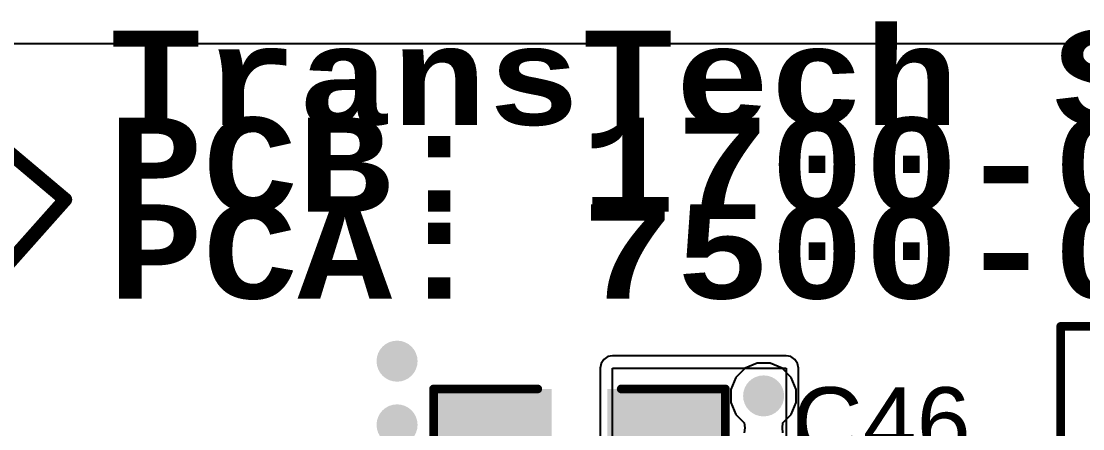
# Model space of a CAD drawing. Header units: millimetres. Extents: x 0 to 215, y 0 to 215.
# Drawn here: x 0.545 to 1.156, y 3.018 to 3.253 of the extents above; entities that cross this region are included whole.
import ezdxf

# ---------------------------------------------------------------- set-up
doc = ezdxf.new("R2010")
doc.units = ezdxf.units.MM
doc.header["$MEASUREMENT"] = 0
for name, color, linetype in [('BottomLayer', 5, 'Continuous'), ('TopLayer', 1, 'Continuous'), ('TopOverlay', 2, 'Continuous'), ('TopPaste', 8, 'Continuous'), ('TopSolder', 216, 'Continuous'), ('ViaHoleLayer', 16, 'Continuous')]:
    doc.layers.add(name, color=color, linetype=linetype)
doc.styles.add('Arial', font='arial.ttf', dxfattribs={"height": 0.2})
doc.styles.add('Courier New', font='courbd.ttf', dxfattribs={"height": 0.2})

# ---------------------------------------------------------------- blocks, each defined once
blk = doc.blocks.new('DRA74_3R3_R_94')
at = {"layer": 'TopLayer'}
for points in [[(-0.15157, -0.04724), (-0.15157, 0.04724), (-0.0689, 0.04724), (-0.0689, -0.04724)], [(0.0689, -0.04724), (0.0689, 0.04724), (0.15157, 0.04724), (0.15157, -0.04724)]]:
    blk.add_hatch(color=1, dxfattribs=at).paths.add_polyline_path(points)
at = {"layer": 'TopPaste'}
for points in [[(-0.15157, -0.04724), (-0.15157, 0.04724), (-0.0689, 0.04724), (-0.0689, -0.04724)], [(0.0689, -0.04724), (0.0689, 0.04724), (0.15157, 0.04724), (0.15157, -0.04724)]]:
    blk.add_hatch(color=8, dxfattribs=at).paths.add_polyline_path(points)
at = {"layer": 'TopSolder'}
for points in [[(-0.15557, -0.05124), (-0.15557, 0.05124), (-0.0649, 0.05124), (-0.0649, -0.05124)], [(0.0649, -0.05124), (0.0649, 0.05124), (0.15557, 0.05124), (0.15557, -0.05124)]]:
    blk.add_hatch(color=216, dxfattribs=at).paths.add_polyline_path(points)
at = {"layer": 'TopOverlay', "const_width": 0.005}
for points in [[(-0.152, 0.152), (0.151, 0.152)], [(-0.152, 0.067), (-0.152, 0.152)], [(0.151, 0.067), (0.151, 0.152)], [(-0.152, -0.152), (-0.152, -0.067)], [(0.151, -0.152), (0.151, -0.067)], [(-0.152, -0.152), (0.151, -0.152)]]:
    blk.add_lwpolyline(points, dxfattribs=at)
at = {"layer": 'TopOverlay', "const_width": 0.0025}
for points in [[(-0.15325, 0.152, 1), (-0.15075, 0.152, 1)], [(-0.15325, 0.152, 1), (-0.15075, 0.152, 1)], [(0.14975, 0.152, 1), (0.15225, 0.152, 1)], [(0.14975, 0.152, 1), (0.15225, 0.152, 1)], [(-0.15325, 0.067, 1), (-0.15075, 0.067, 1)], [(0.14975, 0.067, 1), (0.15225, 0.067, 1)], [(-0.15325, -0.067, 1), (-0.15075, -0.067, 1)], [(0.14975, -0.067, 1), (0.15225, -0.067, 1)], [(-0.15325, -0.152, 1), (-0.15075, -0.152, 1)], [(-0.15325, -0.152, 1), (-0.15075, -0.152, 1)], [(0.14975, -0.152, 1), (0.15225, -0.152, 1)], [(0.14975, -0.152, 1), (0.15225, -0.152, 1)]]:
    blk.add_lwpolyline(points, format="xyb", close=True, dxfattribs=at)
blk = doc.blocks.new('C___1206_161')
at = {"layer": 'TopLayer'}
for points in [[(-0.08, 0.035), (-0.02, 0.035), (-0.02, -0.035), (-0.08, -0.035)], [(0.02, 0.035), (0.08, 0.035), (0.08, -0.035), (0.02, -0.035)]]:
    blk.add_hatch(color=1, dxfattribs=at).paths.add_polyline_path(points)
at = {"layer": 'TopPaste'}
for points in [[(-0.08, 0.035), (-0.02, 0.035), (-0.02, -0.035), (-0.08, -0.035)], [(0.02, 0.035), (0.08, 0.035), (0.08, -0.035), (0.02, -0.035)]]:
    blk.add_hatch(color=8, dxfattribs=at).paths.add_polyline_path(points)
at = {"layer": 'TopSolder'}
for points in [[(-0.084, 0.039), (-0.016, 0.039), (-0.016, -0.039), (-0.084, -0.039)], [(0.016, 0.039), (0.084, 0.039), (0.084, -0.039), (0.016, -0.039)]]:
    blk.add_hatch(color=216, dxfattribs=at).paths.add_polyline_path(points)
at = {"layer": 'TopOverlay', "const_width": 0.005}
for points in [[(-0.084, -0.039), (-0.084, 0.039)], [(-0.084, 0.039), (-0.024, 0.039)], [(0.024, 0.039), (0.084, 0.039)], [(0.084, -0.039), (0.084, 0.039)], [(-0.084, -0.039), (-0.024, -0.039)], [(0.024, -0.039), (0.084, -0.039)]]:
    blk.add_lwpolyline(points, dxfattribs=at)
at = {"layer": 'TopOverlay', "const_width": 0.0025}
for points in [[(-0.08525, 0.039, 1), (-0.08275, 0.039, 1)], [(-0.08525, 0.039, 1), (-0.08275, 0.039, 1)], [(-0.02525, 0.039, 1), (-0.02275, 0.039, 1)], [(0.02275, 0.039, 1), (0.02525, 0.039, 1)], [(0.08275, 0.039, 1), (0.08525, 0.039, 1)], [(0.08275, 0.039, 1), (0.08525, 0.039, 1)], [(-0.08525, -0.039, 1), (-0.08275, -0.039, 1)], [(-0.08525, -0.039, 1), (-0.08275, -0.039, 1)], [(-0.02525, -0.039, 1), (-0.02275, -0.039, 1)], [(0.02275, -0.039, 1), (0.02525, -0.039, 1)], [(0.08275, -0.039, 1), (0.08525, -0.039, 1)], [(0.08275, -0.039, 1), (0.08525, -0.039, 1)]]:
    blk.add_lwpolyline(points, format="xyb", close=True, dxfattribs=at)

msp = doc.modelspace()

# ---------------------------------------------------------------- hatches: boundary and pattern name
at = {"layer": 'BottomLayer'}
h = msp.add_hatch(color=5, dxfattribs=at)
edge = h.paths.add_edge_path()
edge.add_arc((0.761, 3.057), 0.01181, 0, 360)
h = msp.add_hatch(color=5, dxfattribs=at)
edge = h.paths.add_edge_path()
edge.add_arc((0.972, 3.037), 0.01181, 0, 360)
h = msp.add_hatch(color=5, dxfattribs=at)
edge = h.paths.add_edge_path()
edge.add_arc((0.761, 3.02033), 0.01181, 0, 360)
at = {"layer": 'TopLayer'}
h = msp.add_hatch(color=1, dxfattribs=at)
edge = h.paths.add_edge_path()
edge.add_arc((0.761, 3.057), 0.01181, 0, 360)
h = msp.add_hatch(color=1, dxfattribs=at)
edge = h.paths.add_edge_path()
edge.add_arc((0.972, 3.037), 0.01181, 0, 360)
h = msp.add_hatch(color=1, dxfattribs=at)
edge = h.paths.add_edge_path()
edge.add_arc((0.761, 3.02033), 0.01181, 0, 360)
at = {"layer": 'ViaHoleLayer'}
h = msp.add_hatch(color=16, dxfattribs=at)
edge = h.paths.add_edge_path()
edge.add_arc((0.761, 3.057), 0.00591, 0, 360)
h = msp.add_hatch(color=16, dxfattribs=at)
edge = h.paths.add_edge_path()
edge.add_arc((0.972, 3.037), 0.00591, 0, 360)
h = msp.add_hatch(color=16, dxfattribs=at)
edge = h.paths.add_edge_path()
edge.add_arc((0.761, 3.02033), 0.00591, 0, 360)

# ---------------------------------------------------------------- linework, layer by layer
at = {"layer": 'BottomLayer'}
for p, q in [((0.28647, 3.2398), (3.83353, 3.2398)), ((0.96826, 3.05581), (0.96134, 3.05295)), ((0.97574, 3.05581), (0.96826, 3.05581)), ((0.98266, 3.05295), (0.97574, 3.05581)), ((0.96134, 3.05295), (0.95605, 3.04766)), ((0.98795, 3.04766), (0.98266, 3.05295)), ((0.95605, 3.04766), (0.95319, 3.04074)), ((0.99081, 3.04074), (0.98795, 3.04766)), ((0.95319, 3.04074), (0.95319, 3.03326)), ((0.99081, 3.03326), (0.99081, 3.04074)), ((0.95319, 3.03326), (0.95605, 3.02634)), ((0.98795, 3.02634), (0.99081, 3.03326)), ((0.95605, 3.02634), (0.96089, 3.0215)), ((0.98311, 3.0215), (0.98795, 3.02634)), ((0.96089, 3.0215), (0.96114, 3.01867)), ((0.96114, 3.01867), (0.96089, 3.01583)), ((0.98286, 3.01867), (0.98311, 3.0215)), ((0.98311, 3.01583), (0.98286, 3.01867))]:
    msp.add_line(p, q, dxfattribs=at)
at = {"layer": 'TopLayer'}
for p, q in [((0.28647, 3.2398), (2.55176, 3.2398)), ((1.142, 3.077), (1.144, 3.078)), ((1.144, 3.078), (1.142, 3.077)), ((1.142, 2.77), (1.142, 3.077)), ((1.142, 3.077), (1.142, 2.98314)), ((1.144, 3.078), (1.452, 3.078)), ((1.452, 3.078), (1.144, 3.078)), ((0.87841, 3.05573), (0.87786, 3.053)), ((0.87995, 3.05805), (0.87841, 3.05573)), ((0.88227, 3.05959), (0.87995, 3.05805)), ((0.885, 3.06014), (0.88227, 3.05959)), ((0.985, 3.06014), (0.885, 3.06014)), ((0.98773, 3.05959), (0.985, 3.06014)), ((0.99005, 3.05805), (0.98773, 3.05959)), ((0.99159, 3.05573), (0.99005, 3.05805)), ((0.99214, 3.053), (0.99159, 3.05573)), ((0.87786, 3.053), (0.87786, 2.94814)), ((0.885, 2.947), (0.885, 3.053)), ((0.885, 3.053), (0.985, 3.053)), ((0.985, 3.053), (0.985, 2.873)), ((0.99214, 2.98385), (0.99214, 3.053))]:
    msp.add_line(p, q, dxfattribs=at)
at = {"layer": 'TopOverlay', "const_width": 0.008}
for points in [[(0.475, 3.23), (0.57, 3.15)], [(0.49, 3.06), (0.57, 3.15)]]:
    msp.add_lwpolyline(points, dxfattribs=at)
at = {"layer": 'TopOverlay', "const_width": 0.004}
msp.add_lwpolyline([(0.568, 3.15, 1), (0.572, 3.15, 1)], format="xyb", close=True, dxfattribs=at)
msp.add_lwpolyline([(0.568, 3.15, 1), (0.572, 3.15, 1)], format="xyb", close=True, dxfattribs=at)

# ---------------------------------------------------------------- block references
for name, p in [('DRA74_3R3_R_94', (1.295, 2.925)), ('C___1206_161', (0.866, 3.002))]:
    msp.add_blockref(name, p)

# ---------------------------------------------------------------- texts
at = {"layer": 'TopOverlay'}
for s, height, style, p in [('TransTech Systems, Inc', 0.05425, 'Courier New', (0.595, 3.193)), ('PCB: 1700-0003 REV-A', 0.05425, 'Courier New', (0.595, 3.143)), ('PCA: 7500-0430 REV-A', 0.05425, 'Courier New', (0.595, 3.093)), ('C46', 0.04, 'Arial', (0.98868, 3.00201))]:
    msp.add_text(s, height=height, dxfattribs=dict(at, style=style)).set_placement(p)

doc.saveas('drawing.dxf')
